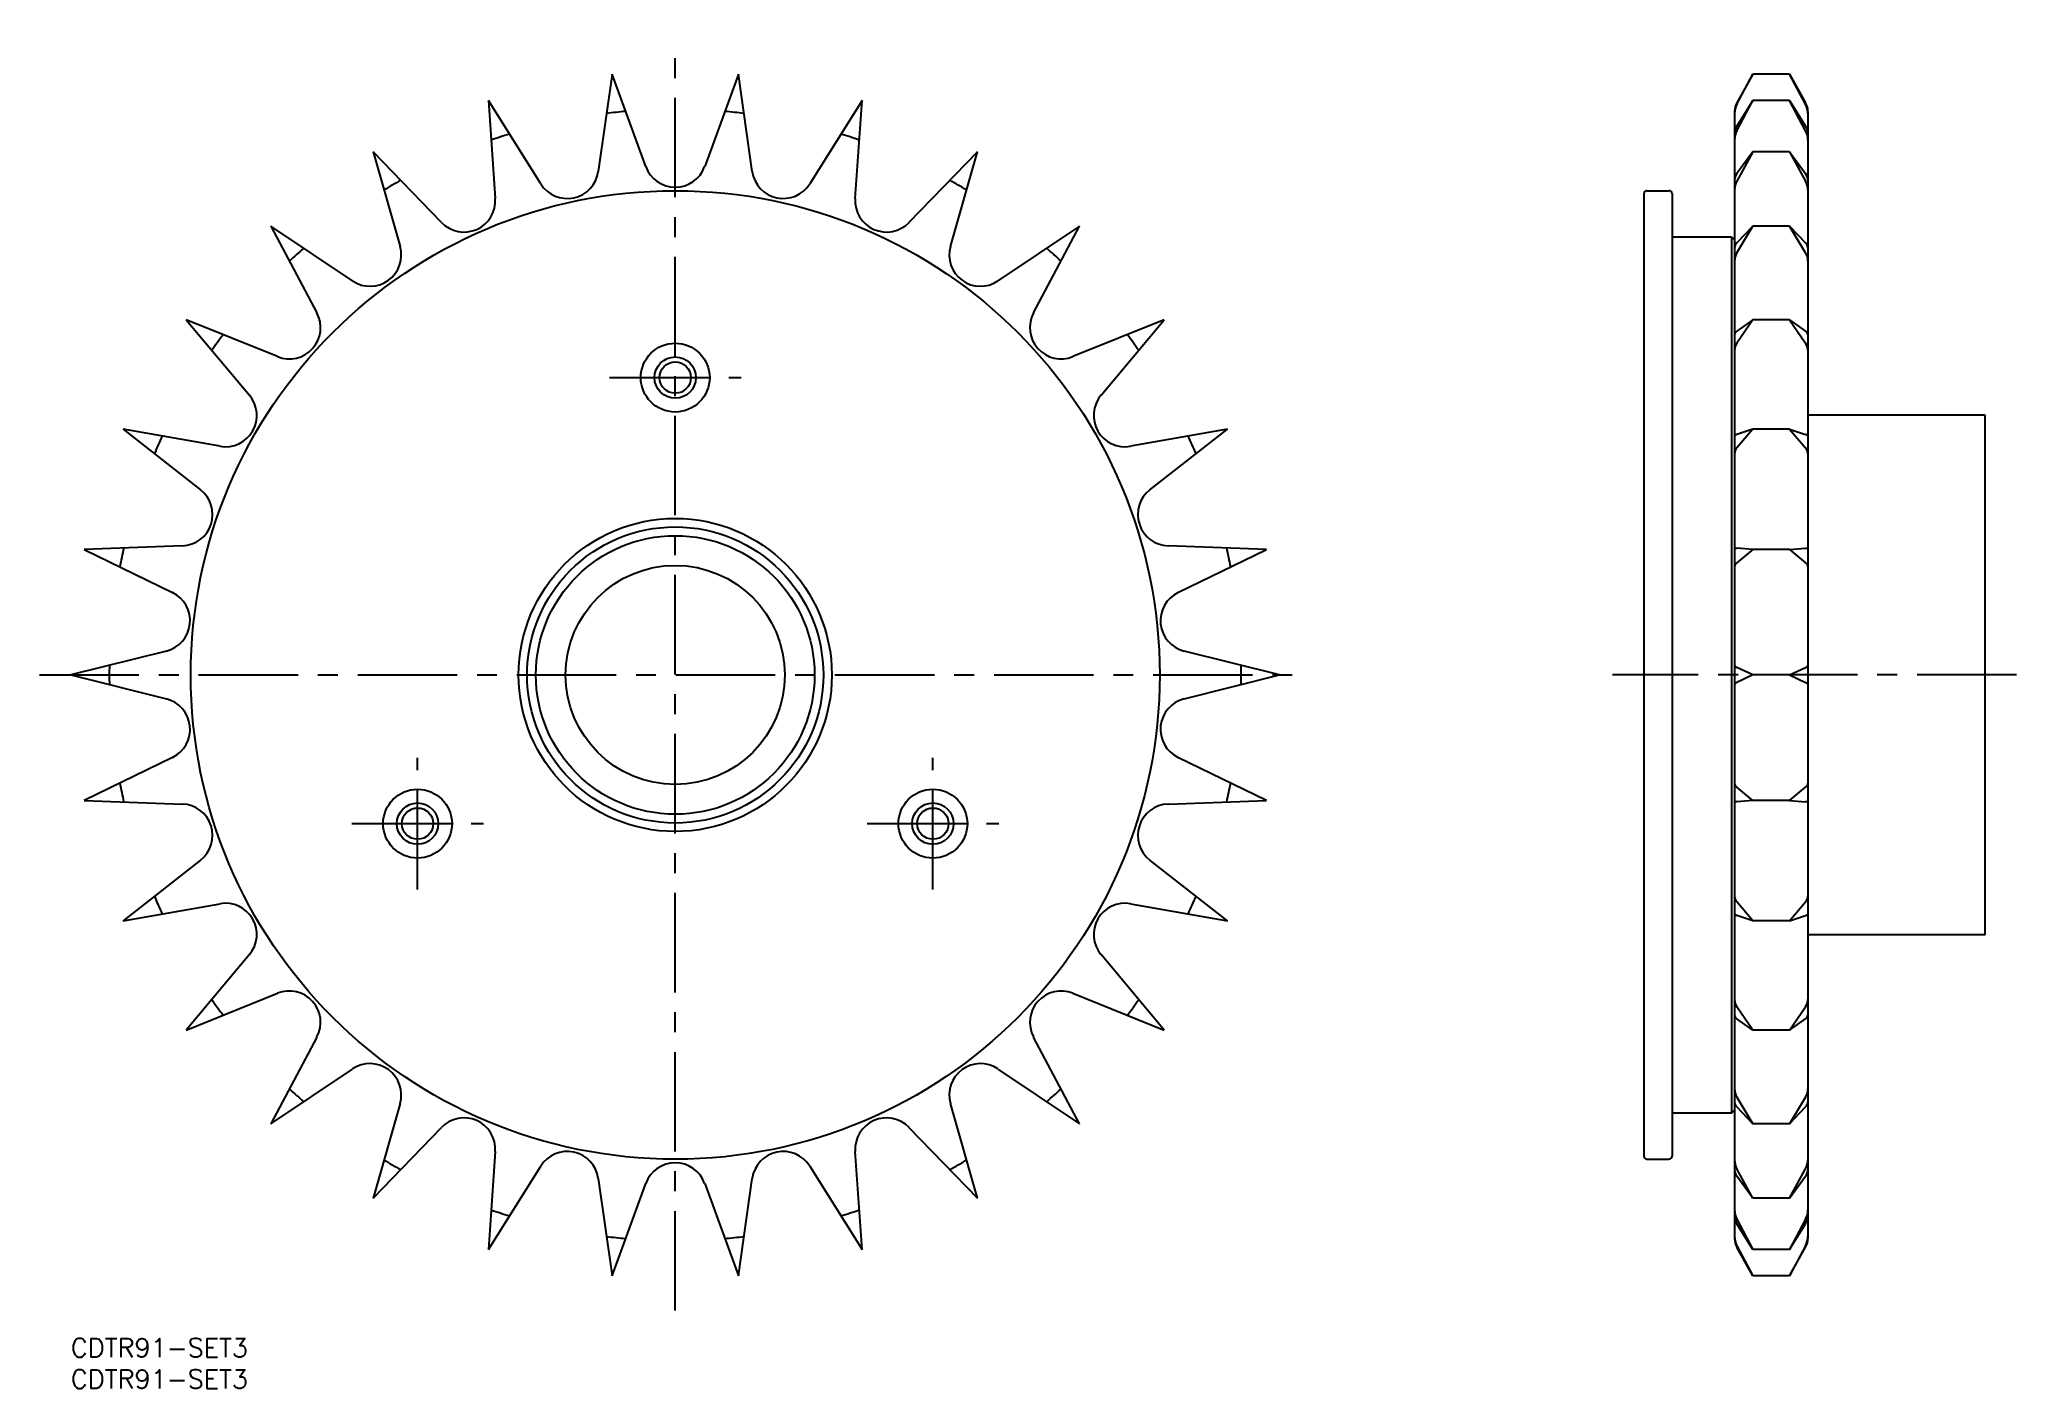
# Model space of a CAD drawing. Extents: x -5 to 311, y -8 to 207.
import ezdxf

# ---------------------------------------------------------------- set-up
doc = ezdxf.new("R2010")
doc.units = 0
doc.header["$LTSCALE"] = 0.5
doc.linetypes.add('CENTER', pattern=[50.8, 31.75, -6.35, 6.35, -6.35])
for name, color, linetype in [('MSM_CENTER', 1, 'CENTER'), ('MSM_CONTINUOUS', 7, 'CONTINUOUS'), ('MSM_PART_NUMBER', 7, 'CONTINUOUS')]:
    doc.layers.add(name, color=color, linetype=linetype)
doc.styles.get("Standard").update_dxf_attribs({"font": 'txt.shx', "height": 3, "bigfont": 'bigfont.shx'})

# ---------------------------------------------------------------- blocks, each defined once
blk = doc.blocks.new('*U9')
at = {"layer": 'MSM_PART_NUMBER'}
blk.add_text('CDTR91-SET3', height=3, dxfattribs=at).set_placement((0, -3))
blk = doc.blocks.new('*U10')
at = {"layer": 'MSM_PART_NUMBER'}
blk.add_text('CDTR91-SET3', height=3, dxfattribs=at).set_placement((0, -8))

msp = doc.modelspace()

# ---------------------------------------------------------------- linework, layer by layer
at = {"layer": 'MSM_CENTER'}
for p, q in [((96.5, 4.47), (96.5, 207.47)), ((86, 153.47), (107, 153.47)), ((-5, 105.97), (198, 105.97)), ((310.65, 105.97), (246.15, 105.97)), ((55.36, 71.72), (55.36, 92.72)), ((137.64, 71.72), (137.64, 92.72)), ((44.86, 82.22), (65.86, 82.22)), ((127.14, 82.22), (148.14, 82.22))]:
    msp.add_line(p, q, dxfattribs=at)
at = {"layer": 'MSM_CONTINUOUS'}
for p, q in [((86.41, 201.94), (84.21, 186.38)), ((91.8, 187.18), (86.41, 201.94)), ((106.59, 201.94), (101.2, 187.18)), ((108.79, 186.38), (106.59, 201.94)), ((268.57, 201.94), (266.01, 197.38)), ((266.01, 197.13), (268.57, 201.94)), ((274.42, 201.94), (268.57, 201.94)), ((274.42, 201.94), (276.98, 197.38)), ((276.98, 197.13), (274.42, 201.94)), ((75.02, 184.43), (66.68, 197.75)), ((66.68, 197.75), (67.76, 182.07)), ((126.32, 197.75), (117.98, 184.43)), ((125.24, 182.07), (126.32, 197.75)), ((265.65, 195.99), (265.65, 15.96)), ((268.57, 197.75), (266.01, 193.63)), ((266.01, 192.9), (268.57, 197.75)), ((274.42, 197.75), (268.57, 197.75)), ((274.42, 197.75), (276.98, 193.63)), ((276.98, 192.9), (274.42, 197.75)), ((277.35, 195.99), (277.35, 15.96)), ((59.18, 178.25), (48.25, 189.54)), ((48.25, 189.54), (52.57, 174.43)), ((144.75, 189.54), (133.82, 178.25)), ((140.43, 174.43), (144.75, 189.54)), ((268.57, 189.54), (266.01, 186.05)), ((268.57, 189.54), (266.01, 184.87)), ((274.42, 189.54), (268.57, 189.54)), ((274.42, 189.54), (276.98, 186.05)), ((274.42, 189.54), (276.98, 184.87)), ((251.65, 183.32), (255.15, 183.32)), ((251.15, 182.82), (251.15, 29.12)), ((255.65, 182.82), (255.65, 29.12)), ((44.97, 168.91), (31.93, 177.68)), ((31.93, 177.68), (39.29, 163.8)), ((161.07, 177.68), (148.03, 168.91)), ((153.71, 163.8), (161.07, 177.68)), ((268.57, 177.68), (266.01, 174.97)), ((266.01, 173.39), (268.57, 177.68)), ((274.42, 177.68), (268.57, 177.68)), ((274.42, 177.68), (276.98, 174.97)), ((276.98, 173.39), (274.42, 177.68)), ((255.65, 175.97), (265.15, 175.97)), ((265.15, 175.97), (265.65, 175.47)), ((265.15, 175.97), (265.15, 35.97)), ((33.01, 156.82), (18.43, 162.69)), ((18.43, 162.69), (28.52, 150.64)), ((174.57, 162.69), (159.99, 156.82)), ((164.48, 150.64), (174.57, 162.69)), ((268.57, 162.69), (266.01, 160.88)), ((268.57, 162.69), (266.01, 158.97)), ((274.42, 162.69), (268.57, 162.69)), ((274.42, 162.69), (276.98, 160.88)), ((274.42, 162.69), (276.98, 158.97)), ((23.82, 142.51), (8.34, 145.22)), ((8.34, 145.22), (20.72, 135.53)), ((184.66, 145.22), (169.18, 142.51)), ((172.28, 135.53), (184.66, 145.22)), ((268.57, 145.22), (266.01, 144.38)), ((268.57, 145.22), (266.01, 142.23)), ((274.42, 145.22), (268.57, 145.22)), ((274.42, 145.22), (276.98, 144.38)), ((274.42, 145.22), (276.98, 142.23)), ((305.65, 147.47), (277.35, 147.47)), ((305.65, 64.47), (305.65, 147.47)), ((305.65, 64.47), (305.65, 147.47)), ((17.82, 126.6), (2.11, 126.03)), ((190.89, 126.03), (175.18, 126.6)), ((2.11, 126.03), (16.23, 119.13)), ((176.77, 119.13), (190.89, 126.03)), ((268.57, 126.03), (266.01, 126.21)), ((268.57, 126.03), (266.01, 123.9)), ((274.42, 126.03), (268.57, 126.03)), ((274.42, 126.03), (276.98, 126.21)), ((274.42, 126.03), (276.98, 123.9)), ((15.25, 109.79), (0, 105.97)), ((193, 105.97), (177.75, 109.79)), ((0, 105.97), (15.25, 102.15)), ((177.75, 102.15), (193, 105.97)), ((268.57, 105.97), (266.01, 107.15)), ((268.57, 105.97), (266.01, 104.79)), ((274.42, 105.97), (268.57, 105.97)), ((274.42, 105.97), (276.98, 107.15)), ((274.42, 105.97), (276.98, 104.79)), ((16.23, 92.81), (2.11, 85.91)), ((190.89, 85.91), (176.77, 92.81)), ((2.11, 85.91), (17.82, 85.34)), ((175.18, 85.34), (190.89, 85.91)), ((268.57, 85.91), (266.01, 88.04)), ((268.57, 85.91), (266.01, 85.73)), ((274.42, 85.91), (268.57, 85.91)), ((274.42, 85.91), (276.98, 88.04)), ((274.42, 85.91), (276.98, 85.73)), ((20.72, 76.41), (8.34, 66.72)), ((184.66, 66.72), (172.28, 76.41)), ((268.57, 66.72), (266.01, 69.72)), ((274.42, 66.72), (276.98, 69.72)), ((8.34, 66.72), (23.82, 69.43)), ((169.18, 69.43), (184.66, 66.72)), ((268.57, 66.72), (266.01, 67.56)), ((274.42, 66.72), (268.57, 66.72)), ((274.42, 66.72), (276.98, 67.56)), ((305.65, 64.47), (277.35, 64.47)), ((28.52, 61.3), (18.43, 49.25)), ((174.57, 49.25), (164.48, 61.3)), ((18.43, 49.25), (33.01, 55.12)), ((159.99, 55.12), (174.57, 49.25)), ((268.57, 49.25), (266.01, 52.97)), ((268.57, 49.25), (266.01, 51.07)), ((274.42, 49.25), (276.98, 52.97)), ((274.42, 49.25), (276.98, 51.07)), ((39.29, 48.14), (31.93, 34.26)), ((161.07, 34.26), (153.71, 48.14)), ((274.42, 49.25), (268.57, 49.25)), ((31.93, 34.26), (44.97, 43.03)), ((148.03, 43.03), (161.07, 34.26)), ((266.01, 38.55), (268.57, 34.26)), ((276.98, 38.55), (274.42, 34.26)), ((52.57, 37.51), (48.25, 22.4)), ((144.75, 22.4), (140.43, 37.51)), ((265.15, 35.97), (255.65, 35.97)), ((265.15, 35.97), (265.65, 36.47)), ((268.57, 34.26), (266.01, 36.97)), ((274.42, 34.26), (276.98, 36.97)), ((48.25, 22.4), (59.18, 33.69)), ((133.82, 33.69), (144.75, 22.4)), ((274.42, 34.26), (268.57, 34.26)), ((67.76, 29.87), (66.68, 14.19)), ((126.32, 14.19), (125.24, 29.87)), ((251.65, 28.62), (255.15, 28.62)), ((66.68, 14.19), (75.02, 27.51)), ((84.21, 25.56), (86.41, 10)), ((106.59, 10), (108.79, 25.56)), ((117.98, 27.51), (126.32, 14.19)), ((268.57, 22.4), (266.01, 27.07)), ((268.57, 22.4), (266.01, 25.89)), ((274.42, 22.4), (276.98, 27.07)), ((274.42, 22.4), (276.98, 25.89)), ((86.41, 10), (91.8, 24.76)), ((101.2, 24.76), (106.59, 10)), ((274.42, 22.4), (268.57, 22.4)), ((266.01, 19.04), (268.57, 14.19)), ((276.98, 19.04), (274.42, 14.19)), ((268.57, 14.19), (266.01, 18.31)), ((274.42, 14.19), (276.98, 18.31)), ((266.01, 14.81), (268.57, 10)), ((268.57, 10), (266.01, 14.56)), ((274.42, 14.19), (268.57, 14.19)), ((276.98, 14.81), (274.42, 10)), ((274.42, 10), (276.98, 14.56)), ((274.42, 10), (268.57, 10))]:
    msp.add_line(p, q, dxfattribs=at)
for centre, radius in [((96.5, 105.97), 77.35), ((96.5, 153.47), 5.5), ((96.5, 153.47), 3.3), ((96.5, 153.47), 2.5), ((96.5, 105.97), 25), ((96.5, 105.97), 23.65), ((96.5, 105.97), 22.25), ((96.5, 105.97), 17.5), ((55.36, 82.22), 5.5), ((55.36, 82.22), 3.3), ((137.64, 82.22), 5.5), ((137.64, 82.22), 3.3), ((55.36, 82.22), 2.5), ((137.64, 82.22), 2.5)]:
    msp.add_circle(centre, radius, dxfattribs=at)
for centre, radius, start, end in [((96.5, 105.97), 90.36, 95.0233, 96.9767), ((96.5, 105.97), 90.36, 83.0233, 84.9767), ((268.5, 195.98), 2.85, 150.6911, 179.9696), ((268.78, 195.67), 3.13, 152.0681, 180.0371), ((274.5, 195.98), 2.85, 0.0304, 29.3089), ((274.21, 195.67), 3.13, 359.9629, 27.9319), ((268.03, 192.37), 2.38, 147.8446, 179.7959), ((268.82, 191.42), 3.18, 152.2611, 180.0458), ((274.97, 192.37), 2.38, 0.2041, 32.1554), ((274.17, 191.42), 3.18, 359.9542, 27.7389), ((96.5, 105.97), 90.36, 107.0233, 108.9767), ((96.5, 105.97), 90.36, 71.0233, 72.9767), ((79.26, 187.08), 5, 212.0574, 351.9426), ((96.5, 188.89), 5, 200.0574, 339.9426), ((113.74, 187.08), 5, 188.0574, 327.9426), ((96.5, 105.97), 90.36, 119.0233, 120.9767), ((96.5, 105.97), 90.36, 59.0233, 60.9767), ((251.65, 182.82), 0.5, 90, 180), ((255.15, 182.82), 0.5, 0, 90), ((267.44, 184.97), 1.8, 142.853, 179.3678), ((268.62, 183.45), 2.97, 151.3084, 180.0011), ((275.55, 184.97), 1.8, 0.6322, 37.147), ((274.37, 183.45), 2.97, 359.9989, 28.6916), ((62.77, 181.72), 5, 224.0574, 3.9426), ((130.23, 181.72), 5, 176.0574, 315.9426), ((96.5, 105.97), 90.36, 131.0233, 132.9767), ((47.76, 173.06), 5, 236.0574, 15.9426), ((145.24, 173.06), 5, 164.0574, 303.9426), ((96.5, 105.97), 90.36, 47.0233, 48.9767), ((266.86, 174.11), 1.21, 134.2805, 178.1823), ((276.14, 174.11), 1.21, 1.8177, 45.7195), ((268.2, 172.08), 2.56, 149.0172, 179.8735), ((274.79, 172.08), 2.56, 0.1265, 30.9828), ((34.88, 161.46), 5, 248.0574, 27.9426), ((158.12, 161.46), 5, 152.0574, 291.9426), ((96.5, 105.97), 90.36, 143.0233, 144.9767), ((96.5, 105.97), 90.36, 35.0233, 36.9767), ((266.36, 160.25), 0.719, 119.175, 174.1305), ((267.65, 157.82), 2, 144.8722, 179.5624), ((276.63, 160.25), 0.719, 5.8695, 60.825), ((275.34, 157.82), 2, 0.4376, 35.1278), ((24.69, 147.43), 5, 260.0574, 39.9426), ((168.31, 147.43), 5, 140.0574, 279.9426), ((96.5, 105.97), 90.36, 155.0233, 156.9767), ((96.5, 105.97), 90.36, 23.0233, 24.9767), ((265.82, 144.1), 0.177, 117.8176, 171.9402), ((267.05, 141.28), 1.41, 137.7621, 178.7439), ((266.31, 143.36), 1.06, 106.3855, 122.5994), ((276.68, 143.36), 1.06, 57.4006, 73.6145), ((275.94, 141.28), 1.41, 1.2561, 42.2379), ((277.17, 144.1), 0.177, 8.0598, 62.1824), ((17.64, 131.6), 5, 272.0574, 51.9426), ((175.36, 131.6), 5, 128.0574, 267.9426), ((96.5, 105.97), 90.36, 167.0233, 168.9767), ((96.5, 105.97), 90.36, 11.0233, 12.9767), ((265.66, 126.27), 0.0105, 194.618, 245.8158), ((277.34, 126.27), 0.0105, 294.1842, 345.382), ((265.78, 126.61), 0.377, 249.8708, 263.4375), ((266.51, 123.19), 0.871, 125.3526, 176.1677), ((266.24, 130.05), 3.84, 262.5496, 266.6279), ((276.76, 130.05), 3.84, 273.3721, 277.4504), ((276.48, 123.19), 0.871, 3.8323, 54.6474), ((277.21, 126.61), 0.377, 276.5625, 290.1292), ((14.03, 114.64), 5, 284.0574, 63.9426), ((178.97, 114.64), 5, 116.0574, 255.9426), ((96.5, 105.97), 90.36, 179.0233, 180.9767), ((96.5, 105.97), 90.36, 359.0233, 0.9767), ((265.91, 107.53), 0.266, 183.5122, 229.4225), ((266.39, 108.04), 0.961, 227.6567, 247.0392), ((276.61, 108.04), 0.961, 292.9608, 312.3433), ((277.08, 107.53), 0.266, 310.5775, 356.4878), ((265.91, 104.41), 0.266, 130.5775, 176.4878), ((266.39, 103.91), 0.961, 112.9608, 132.3433), ((276.61, 103.91), 0.961, 47.6567, 67.0392), ((277.08, 104.41), 0.266, 3.5122, 49.4225), ((14.03, 97.3), 5, 296.0574, 75.9426), ((178.97, 97.3), 5, 104.0574, 243.9426), ((96.5, 105.97), 90.36, 191.0233, 192.9767), ((96.5, 105.97), 90.36, 347.0233, 348.9767), ((266.51, 88.75), 0.871, 183.8323, 234.6474), ((276.48, 88.75), 0.871, 305.3526, 356.1677), ((17.64, 80.35), 5, 308.0574, 87.9426), ((175.36, 80.35), 5, 92.0574, 231.9426), ((265.78, 85.33), 0.377, 96.5625, 110.1292), ((265.66, 85.68), 0.0105, 114.1842, 165.382), ((266.24, 81.9), 3.84, 93.3721, 97.4504), ((276.76, 81.9), 3.84, 82.5496, 86.6279), ((277.21, 85.33), 0.377, 69.8708, 83.4375), ((277.34, 85.68), 0.0105, 14.618, 65.8158), ((96.5, 105.97), 90.36, 203.0233, 204.9767), ((24.69, 64.51), 5, 320.0574, 99.9426), ((168.31, 64.51), 5, 80.0574, 219.9426), ((96.5, 105.97), 90.36, 335.0233, 336.9767), ((267.05, 70.66), 1.41, 181.2561, 222.2379), ((275.94, 70.66), 1.41, 317.7621, 358.7439), ((265.82, 67.84), 0.177, 188.0598, 242.1824), ((266.31, 68.58), 1.06, 237.4006, 253.6145), ((276.68, 68.58), 1.06, 286.3855, 302.5994), ((277.17, 67.84), 0.177, 297.8176, 351.9402), ((96.5, 105.97), 90.36, 215.0233, 216.9767), ((34.88, 50.49), 5, 332.0574, 111.9426), ((158.12, 50.49), 5, 68.0574, 207.9426), ((96.5, 105.97), 90.36, 323.0233, 324.9767), ((267.65, 54.13), 2, 180.4376, 215.1278), ((275.34, 54.13), 2, 324.8722, 359.5624), ((266.36, 51.69), 0.719, 185.8695, 240.825), ((276.63, 51.69), 0.719, 299.175, 354.1305), ((47.76, 38.89), 5, 344.0574, 123.9426), ((145.24, 38.89), 5, 56.0574, 195.9426), ((96.5, 105.97), 90.36, 227.0233, 228.9767), ((96.5, 105.97), 90.36, 311.0233, 312.9767), ((268.2, 39.87), 2.56, 180.1265, 210.9828), ((274.79, 39.87), 2.56, 329.0172, 359.8735), ((62.77, 30.22), 5, 356.0574, 135.9426), ((130.23, 30.22), 5, 44.0574, 183.9426), ((266.86, 37.84), 1.21, 181.8177, 225.7195), ((276.14, 37.84), 1.21, 314.2805, 358.1823), ((96.5, 105.97), 90.36, 239.0233, 240.9767), ((79.26, 24.86), 5, 8.0574, 147.9426), ((113.74, 24.86), 5, 32.0574, 171.9426), ((96.5, 105.97), 90.36, 299.0233, 300.9767), ((251.65, 29.12), 0.5, 180, 270), ((255.15, 29.12), 0.5, 270, 0), ((268.62, 28.5), 2.97, 179.9989, 208.6916), ((274.37, 28.5), 2.97, 331.3084, 0.0011), ((96.5, 23.05), 5, 20.0574, 159.9426), ((267.44, 26.98), 1.8, 180.6322, 217.147), ((275.55, 26.98), 1.8, 322.853, 359.3678), ((96.5, 105.97), 90.36, 251.0233, 252.9767), ((96.5, 105.97), 90.36, 287.0233, 288.9767), ((268.82, 20.52), 3.18, 179.9542, 207.7389), ((268.03, 19.58), 2.38, 180.2041, 212.1554), ((274.17, 20.52), 3.18, 332.2611, 0.0458), ((274.97, 19.58), 2.38, 327.8446, 359.7959), ((96.5, 105.97), 90.36, 263.0233, 264.9767), ((96.5, 105.97), 90.36, 275.0233, 276.9767), ((268.78, 16.28), 3.13, 179.9629, 207.9319), ((268.5, 15.96), 2.85, 180.0304, 209.3089), ((274.21, 16.28), 3.13, 332.0681, 0.0371), ((274.5, 15.96), 2.85, 330.6911, 359.9696)]:
    msp.add_arc(centre, radius, start, end, dxfattribs=at)

# ---------------------------------------------------------------- block references
for name in ['*U9', '*U10']:
    msp.add_blockref(name, (0, 0), dxfattribs=at)

doc.saveas('drawing.dxf')
